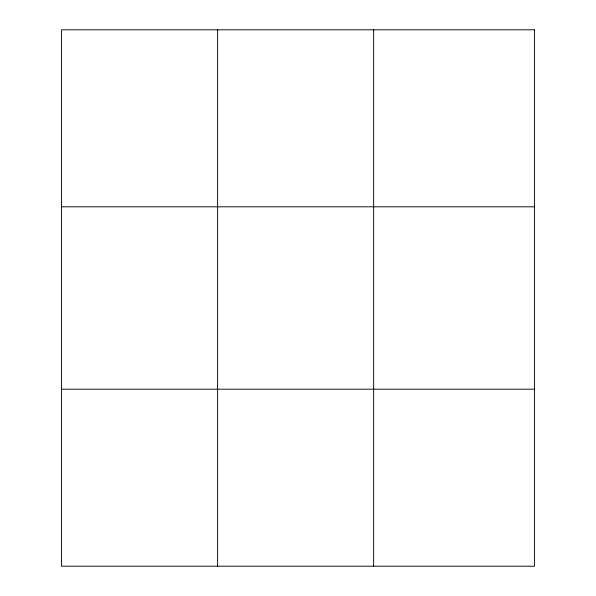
<?xml version="1.0" encoding="UTF-8"?>
<svg xmlns="http://www.w3.org/2000/svg" width="596" height="596" viewBox="0 0 596 596"><rect width="100%" height="100%" fill="white"/><g stroke="black" fill="none" stroke-linecap="round" stroke-linejoin="round"><path stroke-width="0.89" d="M217.615 566.2L217.615 29.8M373.655 566.2L373.655 29.8M61.574 206.812L534.426 206.812M61.574 389.188L534.426 389.188M534.426 29.8L534.426 566.2L61.574 566.2L61.574 29.8L534.426 29.8"/></g></svg>
